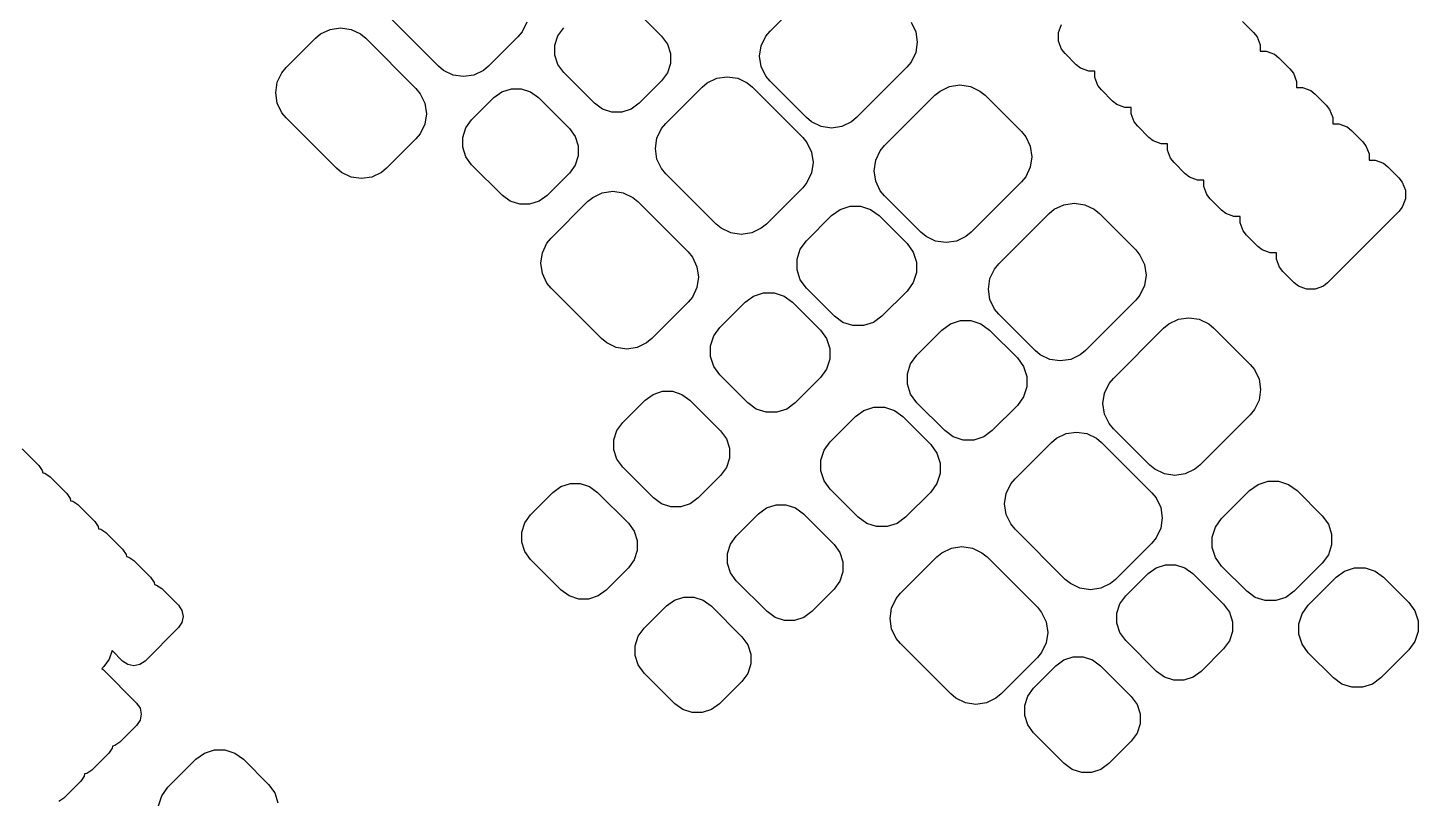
# Model space of a CAD drawing. Extents: x 4.32 to 7.62, y -5.25 to -1.84.
# Drawn here: x 5.179 to 5.871, y -4.467 to -4.083 of the extents above; entities that cross this region are included whole.
import ezdxf

# ---------------------------------------------------------------- set-up
doc = ezdxf.new("R2010")
doc.units = 0
doc.header["$MEASUREMENT"] = 0
doc.layers.add('BLACK', color=7, linetype='CONTINUOUS')

msp = doc.modelspace()

# ---------------------------------------------------------------- linework, layer by layer
at = {"layer": 'BLACK', "linetype": 'CONTINUOUS'}
for p, q in [((5.54836, -4.08442), (5.57342, -4.05936)), ((5.47901, -4.07167), (5.49433, -4.08699)), ((5.3831, -4.10196), (5.35804, -4.0769)), ((5.42717, -4.08003), (5.42489, -4.08477)), ((5.61869, -4.08003), (5.62097, -4.08478)), ((5.78376, -4.07965), (5.78933, -4.08522)), ((5.32185, -4.08804), (5.32442, -4.08591)), ((5.32442, -4.08591), (5.32917, -4.08363)), ((5.32917, -4.08363), (5.33438, -4.08285)), ((5.33438, -4.08285), (5.33959, -4.08363)), ((5.33959, -4.08363), (5.34434, -4.08591)), ((5.34434, -4.08591), (5.3469, -4.08804)), ((5.42277, -4.08734), (5.40815, -4.10196)), ((5.42489, -4.08477), (5.42277, -4.08734)), ((5.44119, -4.09148), (5.44271, -4.0868)), ((5.44271, -4.0868), (5.44561, -4.08281)), ((5.49433, -4.08699), (5.49722, -4.09097)), ((5.54396, -4.09174), (5.54624, -4.08699)), ((5.54624, -4.08699), (5.54836, -4.08442)), ((5.62097, -4.08478), (5.62176, -4.08999)), ((5.69211, -4.08515), (5.69366, -4.08111)), ((5.69211, -4.08948), (5.69211, -4.08515)), ((5.78933, -4.08522), (5.79102, -4.08736)), ((5.30723, -4.10266), (5.32185, -4.08804)), ((5.3469, -4.08804), (5.37196, -4.1131)), ((5.44119, -4.09641), (5.44119, -4.09148)), ((5.49722, -4.09097), (5.49874, -4.09566)), ((5.54317, -4.09695), (5.54396, -4.09174)), ((5.62176, -4.08999), (5.62097, -4.09519)), ((5.69367, -4.09351), (5.69211, -4.08948)), ((5.69537, -4.09566), (5.69367, -4.09351)), ((5.79102, -4.08736), (5.79258, -4.09139)), ((5.79258, -4.09139), (5.79259, -4.09448)), ((5.44271, -4.10109), (5.44119, -4.09641)), ((5.44561, -4.10508), (5.44271, -4.10109)), ((5.49874, -4.10058), (5.49722, -4.10527)), ((5.49874, -4.09566), (5.49874, -4.10058)), ((5.54396, -4.10215), (5.54317, -4.09695)), ((5.61869, -4.09994), (5.61657, -4.10251)), ((5.62097, -4.09519), (5.61869, -4.09994)), ((5.70094, -4.10122), (5.69537, -4.09566)), ((5.79259, -4.09448), (5.79565, -4.09448)), ((5.79565, -4.09448), (5.79969, -4.09603)), ((5.79969, -4.09603), (5.80185, -4.09774)), ((5.80185, -4.09774), (5.80742, -4.10331)), ((5.30283, -4.10997), (5.30511, -4.10522)), ((5.30511, -4.10522), (5.30723, -4.10266)), ((5.38566, -4.10409), (5.3831, -4.10196)), ((5.39041, -4.10637), (5.38566, -4.10409)), ((5.39562, -4.10715), (5.39041, -4.10637)), ((5.40083, -4.10637), (5.39562, -4.10715)), ((5.40558, -4.10409), (5.40083, -4.10637)), ((5.40815, -4.10196), (5.40558, -4.10409)), ((5.46092, -4.12039), (5.44561, -4.10508)), ((5.49722, -4.10527), (5.49433, -4.10926)), ((5.5171, -4.11024), (5.52185, -4.10796)), ((5.52185, -4.10796), (5.52705, -4.10717)), ((5.52705, -4.10717), (5.53226, -4.10796)), ((5.53226, -4.10796), (5.53701, -4.11024)), ((5.54624, -4.1069), (5.54396, -4.10215)), ((5.54836, -4.10947), (5.54624, -4.1069)), ((5.61657, -4.10251), (5.59151, -4.12757)), ((5.7031, -4.10293), (5.70094, -4.10122)), ((5.70714, -4.10448), (5.7031, -4.10293)), ((5.7102, -4.10448), (5.70714, -4.10448)), ((5.71021, -4.10757), (5.7102, -4.10448)), ((5.71177, -4.1116), (5.71021, -4.10757)), ((5.80742, -4.10331), (5.80912, -4.10546)), ((5.80912, -4.10546), (5.81068, -4.10949)), ((5.30205, -4.11518), (5.30283, -4.10997)), ((5.37196, -4.1131), (5.37409, -4.11566)), ((5.41081, -4.11761), (5.4148, -4.11471)), ((5.4148, -4.11471), (5.41948, -4.11319)), ((5.41948, -4.11319), (5.42441, -4.11319)), ((5.42441, -4.11319), (5.42909, -4.11471)), ((5.42909, -4.11471), (5.43308, -4.11761)), ((5.49433, -4.10926), (5.48319, -4.12039)), ((5.49643, -4.13046), (5.51453, -4.11236)), ((5.51453, -4.11236), (5.5171, -4.11024)), ((5.53701, -4.11024), (5.53958, -4.11236)), ((5.53958, -4.11236), (5.56464, -4.13742)), ((5.56646, -4.12757), (5.54836, -4.10947)), ((5.63049, -4.11643), (5.63306, -4.11431)), ((5.63306, -4.11431), (5.63781, -4.11203)), ((5.63781, -4.11203), (5.64301, -4.11124)), ((5.64301, -4.11124), (5.64822, -4.11203)), ((5.64822, -4.11203), (5.65297, -4.11431)), ((5.65297, -4.11431), (5.65554, -4.11643)), ((5.71346, -4.11375), (5.71177, -4.1116)), ((5.71903, -4.11932), (5.71346, -4.11375)), ((5.81068, -4.10949), (5.81068, -4.11258)), ((5.81068, -4.11258), (5.81375, -4.11258)), ((5.81375, -4.11258), (5.81779, -4.11413)), ((5.81779, -4.11413), (5.81995, -4.11584)), ((5.30283, -4.12039), (5.30205, -4.11518)), ((5.30511, -4.12514), (5.30283, -4.12039)), ((5.37409, -4.11566), (5.37637, -4.12041)), ((5.37637, -4.12041), (5.37715, -4.12562)), ((5.39967, -4.12874), (5.41081, -4.11761)), ((5.43308, -4.11761), (5.44839, -4.13292)), ((5.46491, -4.12329), (5.46092, -4.12039)), ((5.48319, -4.12039), (5.4792, -4.12329)), ((5.60543, -4.14149), (5.63049, -4.11643)), ((5.65554, -4.11643), (5.67364, -4.13453)), ((5.7212, -4.12103), (5.71903, -4.11932)), ((5.72523, -4.12258), (5.7212, -4.12103)), ((5.81995, -4.11584), (5.82552, -4.12141)), ((5.82552, -4.12141), (5.82721, -4.12355)), ((5.30723, -4.12771), (5.30511, -4.12514)), ((5.33229, -4.15277), (5.30723, -4.12771)), ((5.37715, -4.12562), (5.37637, -4.13083)), ((5.39678, -4.13273), (5.39967, -4.12874)), ((5.46959, -4.12481), (5.46491, -4.12329)), ((5.47452, -4.12481), (5.46959, -4.12481)), ((5.4792, -4.12329), (5.47452, -4.12481)), ((5.56903, -4.12969), (5.56646, -4.12757)), ((5.59151, -4.12757), (5.58894, -4.12969)), ((5.7283, -4.12258), (5.72523, -4.12258)), ((5.7283, -4.12567), (5.7283, -4.12258)), ((5.72986, -4.1297), (5.7283, -4.12567)), ((5.82721, -4.12355), (5.82877, -4.12758)), ((5.82877, -4.12758), (5.82878, -4.13067)), ((5.37409, -4.13558), (5.37196, -4.13815)), ((5.37637, -4.13083), (5.37409, -4.13558)), ((5.39526, -4.13742), (5.39678, -4.13273)), ((5.44839, -4.13292), (5.45129, -4.13691)), ((5.49203, -4.13778), (5.49431, -4.13303)), ((5.49431, -4.13303), (5.49643, -4.13046)), ((5.57378, -4.13197), (5.56903, -4.12969)), ((5.57899, -4.13276), (5.57378, -4.13197)), ((5.58419, -4.13197), (5.57899, -4.13276)), ((5.58894, -4.12969), (5.58419, -4.13197)), ((5.67364, -4.13453), (5.67576, -4.1371)), ((5.73156, -4.13185), (5.72986, -4.1297)), ((5.73713, -4.13741), (5.73156, -4.13185)), ((5.82878, -4.13067), (5.83184, -4.13067)), ((5.83184, -4.13067), (5.83588, -4.13223)), ((5.83588, -4.13223), (5.83804, -4.13393)), ((5.83804, -4.13393), (5.84361, -4.1395)), ((5.37196, -4.13815), (5.35734, -4.15277)), ((5.39526, -4.14234), (5.39526, -4.13742)), ((5.39678, -4.14703), (5.39526, -4.14234)), ((5.45129, -4.13691), (5.45281, -4.14159)), ((5.45281, -4.14159), (5.45281, -4.14652)), ((5.49124, -4.14299), (5.49203, -4.13778)), ((5.56464, -4.13742), (5.56676, -4.13999)), ((5.56676, -4.13999), (5.56904, -4.14474)), ((5.60331, -4.14406), (5.60543, -4.14149)), ((5.67576, -4.1371), (5.67804, -4.14185)), ((5.67804, -4.14185), (5.67883, -4.14705)), ((5.73929, -4.13912), (5.73713, -4.13741)), ((5.74333, -4.14067), (5.73929, -4.13912)), ((5.74639, -4.14067), (5.74333, -4.14067)), ((5.7464, -4.14376), (5.74639, -4.14067)), ((5.84361, -4.1395), (5.84531, -4.14165)), ((5.84531, -4.14165), (5.84687, -4.14568)), ((5.39967, -4.15101), (5.39678, -4.14703)), ((5.45281, -4.14652), (5.45129, -4.1512)), ((5.49203, -4.14819), (5.49124, -4.14299)), ((5.49431, -4.15294), (5.49203, -4.14819)), ((5.56904, -4.14474), (5.56983, -4.14995)), ((5.60024, -4.15401), (5.60103, -4.14881)), ((5.60103, -4.14881), (5.60331, -4.14406)), ((5.67883, -4.14705), (5.67804, -4.15226)), ((5.74796, -4.1478), (5.7464, -4.14376)), ((5.74966, -4.14994), (5.74796, -4.1478)), ((5.84687, -4.14568), (5.84687, -4.14877)), ((5.84687, -4.14877), (5.84994, -4.14877)), ((5.84994, -4.14877), (5.85398, -4.15032)), ((5.33486, -4.15489), (5.33229, -4.15277)), ((5.33961, -4.15717), (5.33486, -4.15489)), ((5.35478, -4.15489), (5.35003, -4.15717)), ((5.35734, -4.15277), (5.35478, -4.15489)), ((5.41499, -4.16633), (5.39967, -4.15101)), ((5.44839, -4.15519), (5.43726, -4.16633)), ((5.45129, -4.1512), (5.44839, -4.15519)), ((5.49643, -4.15551), (5.49431, -4.15294)), ((5.52149, -4.18057), (5.49643, -4.15551)), ((5.56904, -4.15515), (5.56676, -4.1599)), ((5.56983, -4.14995), (5.56904, -4.15515)), ((5.60103, -4.15922), (5.60024, -4.15401)), ((5.67804, -4.15226), (5.67576, -4.15701)), ((5.75522, -4.15551), (5.74966, -4.14994)), ((5.75739, -4.15722), (5.75522, -4.15551)), ((5.85398, -4.15032), (5.85614, -4.15203)), ((5.85614, -4.15203), (5.86171, -4.1576)), ((5.34482, -4.15795), (5.33961, -4.15717)), ((5.35003, -4.15717), (5.34482, -4.15795)), ((5.56464, -4.16247), (5.54654, -4.18057)), ((5.56676, -4.1599), (5.56464, -4.16247)), ((5.60331, -4.16397), (5.60103, -4.15922)), ((5.67364, -4.15958), (5.64858, -4.18464)), ((5.67576, -4.15701), (5.67364, -4.15958)), ((5.76142, -4.15877), (5.75739, -4.15722)), ((5.76449, -4.15877), (5.76142, -4.15877)), ((5.76449, -4.16186), (5.76449, -4.15877)), ((5.76605, -4.16589), (5.76449, -4.16186)), ((5.86171, -4.1576), (5.8634, -4.15974)), ((5.8634, -4.15974), (5.86496, -4.16378)), ((5.41897, -4.16922), (5.41499, -4.16633)), ((5.42366, -4.17074), (5.41897, -4.16922)), ((5.43327, -4.16922), (5.42858, -4.17074)), ((5.43726, -4.16633), (5.43327, -4.16922)), ((5.43936, -4.18753), (5.45746, -4.16943)), ((5.45746, -4.16943), (5.46003, -4.16731)), ((5.46003, -4.16731), (5.46478, -4.16503)), ((5.46478, -4.16503), (5.46999, -4.16424)), ((5.46999, -4.16424), (5.47519, -4.16503)), ((5.47519, -4.16503), (5.47994, -4.16731)), ((5.47994, -4.16731), (5.48251, -4.16943)), ((5.48251, -4.16943), (5.50757, -4.19449)), ((5.60543, -4.16654), (5.60331, -4.16397)), ((5.62353, -4.18464), (5.60543, -4.16654)), ((5.69474, -4.17096), (5.69995, -4.17017)), ((5.69995, -4.17017), (5.70515, -4.17096)), ((5.76775, -4.16804), (5.76605, -4.16589)), ((5.77332, -4.1736), (5.76775, -4.16804)), ((5.86497, -4.1681), (5.86341, -4.17214)), ((5.86496, -4.16378), (5.86497, -4.1681)), ((5.42858, -4.17074), (5.42366, -4.17074)), ((5.56652, -4.1889), (5.57905, -4.17637)), ((5.57905, -4.17637), (5.58328, -4.17329)), ((5.58328, -4.17329), (5.58826, -4.17168)), ((5.58826, -4.17168), (5.5935, -4.17168)), ((5.5935, -4.17168), (5.59848, -4.17329)), ((5.59848, -4.17329), (5.60271, -4.17637)), ((5.60271, -4.17637), (5.61663, -4.19029)), ((5.66236, -4.20042), (5.68742, -4.17536)), ((5.68742, -4.17536), (5.68999, -4.17324)), ((5.68999, -4.17324), (5.69474, -4.17096)), ((5.70515, -4.17096), (5.7099, -4.17324)), ((5.7099, -4.17324), (5.71247, -4.17536)), ((5.71247, -4.17536), (5.73057, -4.19346)), ((5.77548, -4.17531), (5.77332, -4.1736)), ((5.77952, -4.17687), (5.77548, -4.17531)), ((5.78259, -4.17686), (5.77952, -4.17687)), ((5.78259, -4.17995), (5.78259, -4.17686)), ((5.86171, -4.1743), (5.82621, -4.20979)), ((5.86341, -4.17214), (5.86171, -4.1743)), ((5.52406, -4.18269), (5.52149, -4.18057)), ((5.52881, -4.18497), (5.52406, -4.18269)), ((5.54397, -4.18269), (5.53922, -4.18497)), ((5.54654, -4.18057), (5.54397, -4.18269)), ((5.78415, -4.18399), (5.78259, -4.17995)), ((5.78585, -4.18613), (5.78415, -4.18399)), ((5.43496, -4.19485), (5.43724, -4.1901)), ((5.43724, -4.1901), (5.43936, -4.18753)), ((5.53401, -4.18576), (5.52881, -4.18497)), ((5.53922, -4.18497), (5.53401, -4.18576)), ((5.56344, -4.19313), (5.56652, -4.1889)), ((5.61663, -4.19029), (5.61971, -4.19452)), ((5.6261, -4.18676), (5.62353, -4.18464)), ((5.63085, -4.18904), (5.6261, -4.18676)), ((5.63605, -4.18983), (5.63085, -4.18904)), ((5.64126, -4.18904), (5.63605, -4.18983)), ((5.64601, -4.18676), (5.64126, -4.18904)), ((5.64858, -4.18464), (5.64601, -4.18676)), ((5.79141, -4.1917), (5.78585, -4.18613)), ((5.43417, -4.20005), (5.43496, -4.19485)), ((5.50757, -4.19449), (5.50969, -4.19706)), ((5.50969, -4.19706), (5.51197, -4.20181)), ((5.56183, -4.19811), (5.56344, -4.19313)), ((5.56183, -4.20335), (5.56183, -4.19811)), ((5.61971, -4.19452), (5.62132, -4.1995)), ((5.73057, -4.19346), (5.73269, -4.19603)), ((5.73269, -4.19603), (5.73497, -4.20078)), ((5.79358, -4.19341), (5.79141, -4.1917)), ((5.79761, -4.19496), (5.79358, -4.19341)), ((5.80068, -4.19496), (5.79761, -4.19496)), ((5.80068, -4.19805), (5.80068, -4.19496)), ((5.80224, -4.20208), (5.80068, -4.19805)), ((5.43496, -4.20526), (5.43417, -4.20005)), ((5.51197, -4.20181), (5.51276, -4.20701)), ((5.56344, -4.20833), (5.56183, -4.20335)), ((5.62132, -4.20474), (5.61971, -4.20972)), ((5.62132, -4.1995), (5.62132, -4.20474)), ((5.65796, -4.20774), (5.66024, -4.20299)), ((5.66024, -4.20299), (5.66236, -4.20042)), ((5.73497, -4.20078), (5.73576, -4.20599)), ((5.80394, -4.20423), (5.80224, -4.20208)), ((5.80951, -4.20979), (5.80394, -4.20423)), ((5.43724, -4.21001), (5.43496, -4.20526)), ((5.43936, -4.21258), (5.43724, -4.21001)), ((5.51276, -4.20701), (5.51197, -4.21222)), ((5.56652, -4.21256), (5.56344, -4.20833)), ((5.61971, -4.20972), (5.61663, -4.21395)), ((5.65717, -4.21295), (5.65796, -4.20774)), ((5.73497, -4.21119), (5.73269, -4.21594)), ((5.73576, -4.20599), (5.73497, -4.21119)), ((5.81167, -4.2115), (5.80951, -4.20979)), ((5.81571, -4.21306), (5.81167, -4.2115)), ((5.82407, -4.21149), (5.82003, -4.21305)), ((5.82621, -4.20979), (5.82407, -4.21149)), ((5.46442, -4.23764), (5.43936, -4.21258)), ((5.50969, -4.21697), (5.50757, -4.21954)), ((5.51197, -4.21222), (5.50969, -4.21697)), ((5.5359, -4.21952), (5.54013, -4.21644)), ((5.54013, -4.21644), (5.54511, -4.21483)), ((5.54511, -4.21483), (5.55035, -4.21483)), ((5.55035, -4.21483), (5.55533, -4.21644)), ((5.55533, -4.21644), (5.55956, -4.21952)), ((5.58044, -4.22648), (5.56652, -4.21256)), ((5.61663, -4.21395), (5.6041, -4.22648)), ((5.65796, -4.21815), (5.65717, -4.21295)), ((5.66024, -4.2229), (5.65796, -4.21815)), ((5.73057, -4.21851), (5.70551, -4.24357)), ((5.73269, -4.21594), (5.73057, -4.21851)), ((5.82003, -4.21305), (5.81571, -4.21306)), ((5.50757, -4.21954), (5.48947, -4.23764)), ((5.52337, -4.23205), (5.5359, -4.21952)), ((5.55956, -4.21952), (5.57348, -4.23344)), ((5.66236, -4.22547), (5.66024, -4.2229)), ((5.68046, -4.24357), (5.66236, -4.22547)), ((5.52029, -4.23628), (5.52337, -4.23205)), ((5.58467, -4.22956), (5.58044, -4.22648)), ((5.58965, -4.23117), (5.58467, -4.22956)), ((5.59489, -4.23117), (5.58965, -4.23117)), ((5.59987, -4.22956), (5.59489, -4.23117)), ((5.6041, -4.22648), (5.59987, -4.22956)), ((5.63405, -4.23337), (5.63828, -4.23029)), ((5.63828, -4.23029), (5.64326, -4.22868)), ((5.64326, -4.22868), (5.6485, -4.22868)), ((5.6485, -4.22868), (5.65348, -4.23029)), ((5.65348, -4.23029), (5.65771, -4.23337)), ((5.71943, -4.25749), (5.74449, -4.23243)), ((5.74449, -4.23243), (5.74706, -4.23031)), ((5.74706, -4.23031), (5.75181, -4.22803)), ((5.75181, -4.22803), (5.75701, -4.22724)), ((5.75701, -4.22724), (5.76222, -4.22803)), ((5.76222, -4.22803), (5.76697, -4.23031)), ((5.76697, -4.23031), (5.76954, -4.23243)), ((5.76954, -4.23243), (5.78764, -4.25053)), ((5.46699, -4.23976), (5.46442, -4.23764)), ((5.48947, -4.23764), (5.4869, -4.23976)), ((5.51868, -4.24126), (5.52029, -4.23628)), ((5.57348, -4.23344), (5.57656, -4.23767)), ((5.57656, -4.23767), (5.57817, -4.24265)), ((5.62152, -4.2459), (5.63405, -4.23337)), ((5.65771, -4.23337), (5.67163, -4.24729)), ((5.47174, -4.24204), (5.46699, -4.23976)), ((5.47695, -4.24283), (5.47174, -4.24204)), ((5.48215, -4.24204), (5.47695, -4.24283)), ((5.4869, -4.23976), (5.48215, -4.24204)), ((5.51868, -4.2465), (5.51868, -4.24126)), ((5.52029, -4.25148), (5.51868, -4.2465)), ((5.57817, -4.24265), (5.57817, -4.24789)), ((5.61844, -4.25013), (5.62152, -4.2459)), ((5.68303, -4.24569), (5.68046, -4.24357)), ((5.68778, -4.24797), (5.68303, -4.24569)), ((5.70294, -4.24569), (5.69819, -4.24797)), ((5.70551, -4.24357), (5.70294, -4.24569)), ((5.52337, -4.25571), (5.52029, -4.25148)), ((5.57656, -4.25287), (5.57348, -4.2571)), ((5.57817, -4.24789), (5.57656, -4.25287)), ((5.61683, -4.25511), (5.61844, -4.25013)), ((5.67163, -4.24729), (5.67471, -4.25152)), ((5.67471, -4.25152), (5.67632, -4.2565)), ((5.69299, -4.24876), (5.68778, -4.24797)), ((5.69819, -4.24797), (5.69299, -4.24876)), ((5.78764, -4.25053), (5.78976, -4.2531)), ((5.78976, -4.2531), (5.79204, -4.25785)), ((5.53729, -4.26963), (5.52337, -4.25571)), ((5.57348, -4.2571), (5.56095, -4.26963)), ((5.61683, -4.26035), (5.61683, -4.25511)), ((5.61844, -4.26533), (5.61683, -4.26035)), ((5.67632, -4.2565), (5.67632, -4.26174)), ((5.71503, -4.26481), (5.71731, -4.26006)), ((5.71731, -4.26006), (5.71943, -4.25749)), ((5.79204, -4.25785), (5.79283, -4.26305)), ((5.48613, -4.26831), (5.49012, -4.26542)), ((5.49012, -4.26542), (5.4948, -4.26389)), ((5.4948, -4.26389), (5.49973, -4.26389)), ((5.49973, -4.26389), (5.50442, -4.26542)), ((5.50442, -4.26542), (5.5084, -4.26831)), ((5.62152, -4.26956), (5.61844, -4.26533)), ((5.67471, -4.26672), (5.67163, -4.27095)), ((5.67632, -4.26174), (5.67471, -4.26672)), ((5.71424, -4.27001), (5.71503, -4.26481)), ((5.79283, -4.26305), (5.79204, -4.26826)), ((5.475, -4.27945), (5.48613, -4.26831)), ((5.5084, -4.26831), (5.52372, -4.28362)), ((5.54152, -4.27271), (5.53729, -4.26963)), ((5.5465, -4.27432), (5.54152, -4.27271)), ((5.55174, -4.27432), (5.5465, -4.27432)), ((5.55672, -4.27271), (5.55174, -4.27432)), ((5.56095, -4.26963), (5.55672, -4.27271)), ((5.5909, -4.27652), (5.59513, -4.27344)), ((5.59513, -4.27344), (5.60011, -4.27183)), ((5.60011, -4.27183), (5.60535, -4.27183)), ((5.60535, -4.27183), (5.61033, -4.27344)), ((5.61033, -4.27344), (5.61456, -4.27652)), ((5.63544, -4.28348), (5.62152, -4.26956)), ((5.67163, -4.27095), (5.6591, -4.28348)), ((5.71503, -4.27522), (5.71424, -4.27001)), ((5.78976, -4.27301), (5.78764, -4.27558)), ((5.79204, -4.26826), (5.78976, -4.27301)), ((5.4721, -4.28343), (5.475, -4.27945)), ((5.57837, -4.28905), (5.5909, -4.27652)), ((5.61456, -4.27652), (5.62848, -4.29044)), ((5.71731, -4.27997), (5.71503, -4.27522)), ((5.71943, -4.28254), (5.71731, -4.27997)), ((5.78764, -4.27558), (5.76258, -4.30064)), ((5.47058, -4.28812), (5.4721, -4.28343)), ((5.47058, -4.29305), (5.47058, -4.28812)), ((5.52372, -4.28362), (5.52661, -4.28761)), ((5.52661, -4.28761), (5.52813, -4.29229)), ((5.63967, -4.28656), (5.63544, -4.28348)), ((5.64465, -4.28817), (5.63967, -4.28656)), ((5.64989, -4.28817), (5.64465, -4.28817)), ((5.65487, -4.28656), (5.64989, -4.28817)), ((5.6591, -4.28348), (5.65487, -4.28656)), ((5.68853, -4.28936), (5.6911, -4.28724)), ((5.6911, -4.28724), (5.69585, -4.28496)), ((5.69585, -4.28496), (5.70105, -4.28417)), ((5.70105, -4.28417), (5.70626, -4.28496)), ((5.70626, -4.28496), (5.71101, -4.28724)), ((5.71101, -4.28724), (5.71358, -4.28936)), ((5.73753, -4.30064), (5.71943, -4.28254)), ((5.1757, -4.2925), (5.18405, -4.30086)), ((5.4721, -4.29773), (5.47058, -4.29305)), ((5.52813, -4.29229), (5.52813, -4.29722)), ((5.57368, -4.29826), (5.57529, -4.29328)), ((5.57529, -4.29328), (5.57837, -4.28905)), ((5.62848, -4.29044), (5.63156, -4.29467)), ((5.63156, -4.29467), (5.63317, -4.29965)), ((5.67043, -4.30746), (5.68853, -4.28936)), ((5.71358, -4.28936), (5.73864, -4.31442)), ((5.18405, -4.30086), (5.18576, -4.30341)), ((5.475, -4.30172), (5.4721, -4.29773)), ((5.49031, -4.31703), (5.475, -4.30172)), ((5.52661, -4.30191), (5.52372, -4.30589)), ((5.52813, -4.29722), (5.52661, -4.30191)), ((5.57368, -4.3035), (5.57368, -4.29826)), ((5.63317, -4.29965), (5.63317, -4.30489)), ((5.7401, -4.30276), (5.73753, -4.30064)), ((5.76258, -4.30064), (5.76001, -4.30276)), ((5.18576, -4.30341), (5.18598, -4.3045)), ((5.18598, -4.3045), (5.18707, -4.30472)), ((5.18707, -4.30472), (5.18962, -4.30642)), ((5.18962, -4.30642), (5.19797, -4.31477)), ((5.52372, -4.30589), (5.51258, -4.31703)), ((5.57529, -4.30848), (5.57368, -4.3035)), ((5.57837, -4.31271), (5.57529, -4.30848)), ((5.63317, -4.30489), (5.63156, -4.30987)), ((5.66831, -4.31003), (5.67043, -4.30746)), ((5.74485, -4.30504), (5.7401, -4.30276)), ((5.75005, -4.30583), (5.74485, -4.30504)), ((5.75526, -4.30504), (5.75005, -4.30583)), ((5.76001, -4.30276), (5.75526, -4.30504)), ((5.79152, -4.31029), (5.7965, -4.30868)), ((5.7965, -4.30868), (5.80174, -4.30868)), ((5.80174, -4.30868), (5.80672, -4.31029)), ((5.19797, -4.31477), (5.19968, -4.31733)), ((5.42906, -4.32538), (5.4402, -4.31425)), ((5.4402, -4.31425), (5.44418, -4.31135)), ((5.44418, -4.31135), (5.44887, -4.30983)), ((5.44887, -4.30983), (5.4538, -4.30983)), ((5.4538, -4.30983), (5.45848, -4.31135)), ((5.45848, -4.31135), (5.46247, -4.31425)), ((5.46247, -4.31425), (5.47778, -4.32956)), ((5.59229, -4.32663), (5.57837, -4.31271)), ((5.62848, -4.3141), (5.61595, -4.32663)), ((5.63156, -4.30987), (5.62848, -4.3141)), ((5.66524, -4.31999), (5.66603, -4.31478)), ((5.66603, -4.31478), (5.66831, -4.31003)), ((5.73864, -4.31442), (5.74076, -4.31699)), ((5.77337, -4.32729), (5.78729, -4.31337)), ((5.78729, -4.31337), (5.79152, -4.31029)), ((5.80672, -4.31029), (5.81095, -4.31337)), ((5.81095, -4.31337), (5.82348, -4.3259)), ((5.19968, -4.31733), (5.1999, -4.31842)), ((5.1999, -4.31842), (5.20099, -4.31864)), ((5.20099, -4.31864), (5.20354, -4.32034)), ((5.20354, -4.32034), (5.21189, -4.32869)), ((5.49429, -4.31993), (5.49031, -4.31703)), ((5.49898, -4.32145), (5.49429, -4.31993)), ((5.50391, -4.32145), (5.49898, -4.32145)), ((5.50859, -4.31993), (5.50391, -4.32145)), ((5.51258, -4.31703), (5.50859, -4.31993)), ((5.5427, -4.32488), (5.54669, -4.32198)), ((5.54669, -4.32198), (5.55137, -4.32046)), ((5.55137, -4.32046), (5.5563, -4.32046)), ((5.5563, -4.32046), (5.56099, -4.32198)), ((5.56099, -4.32198), (5.56497, -4.32488)), ((5.66603, -4.32519), (5.66524, -4.31999)), ((5.74076, -4.31699), (5.74304, -4.32174)), ((5.74304, -4.32174), (5.74383, -4.32695)), ((5.21189, -4.32869), (5.2136, -4.33125)), ((5.42464, -4.33405), (5.42617, -4.32937)), ((5.42617, -4.32937), (5.42906, -4.32538)), ((5.47778, -4.32956), (5.48068, -4.33354)), ((5.53157, -4.33602), (5.5427, -4.32488)), ((5.56497, -4.32488), (5.58028, -4.34019)), ((5.59652, -4.32971), (5.59229, -4.32663)), ((5.6015, -4.33132), (5.59652, -4.32971)), ((5.61172, -4.32971), (5.60674, -4.33132)), ((5.61595, -4.32663), (5.61172, -4.32971)), ((5.66831, -4.32994), (5.66603, -4.32519)), ((5.74383, -4.32695), (5.74304, -4.33215)), ((5.77029, -4.33152), (5.77337, -4.32729)), ((5.82348, -4.3259), (5.82656, -4.33013)), ((5.2136, -4.33125), (5.21382, -4.33234)), ((5.21382, -4.33234), (5.21491, -4.33255)), ((5.21491, -4.33255), (5.21746, -4.33426)), ((5.21746, -4.33426), (5.22581, -4.34261)), ((5.42464, -4.33898), (5.42464, -4.33405)), ((5.48068, -4.33354), (5.4822, -4.33823)), ((5.52867, -4.34), (5.53157, -4.33602)), ((5.60674, -4.33132), (5.6015, -4.33132)), ((5.67043, -4.33251), (5.66831, -4.32994)), ((5.69549, -4.35757), (5.67043, -4.33251)), ((5.74304, -4.33215), (5.74076, -4.3369)), ((5.76868, -4.3365), (5.77029, -4.33152)), ((5.76868, -4.34174), (5.76868, -4.3365)), ((5.82656, -4.33013), (5.82817, -4.33511)), ((5.82817, -4.33511), (5.82817, -4.34035)), ((5.22581, -4.34261), (5.22752, -4.34517)), ((5.42617, -4.34367), (5.42464, -4.33898)), ((5.4822, -4.34316), (5.48068, -4.34784)), ((5.4822, -4.33823), (5.4822, -4.34316)), ((5.52715, -4.34469), (5.52867, -4.34)), ((5.58028, -4.34019), (5.58318, -4.34418)), ((5.63403, -4.34431), (5.63878, -4.34203)), ((5.63878, -4.34203), (5.64399, -4.34124)), ((5.64399, -4.34124), (5.64919, -4.34203)), ((5.64919, -4.34203), (5.65394, -4.34431)), ((5.73864, -4.33947), (5.72054, -4.35757)), ((5.74076, -4.3369), (5.73864, -4.33947)), ((5.77029, -4.34672), (5.76868, -4.34174)), ((5.82817, -4.34035), (5.82656, -4.34533)), ((5.22752, -4.34517), (5.22774, -4.34626)), ((5.22774, -4.34626), (5.22882, -4.34647)), ((5.22882, -4.34647), (5.23138, -4.34818)), ((5.23138, -4.34818), (5.23973, -4.35653)), ((5.42906, -4.34765), (5.42617, -4.34367)), ((5.44437, -4.36296), (5.42906, -4.34765)), ((5.48068, -4.34784), (5.47778, -4.35183)), ((5.52715, -4.34961), (5.52715, -4.34469)), ((5.52867, -4.3543), (5.52715, -4.34961)), ((5.58318, -4.34418), (5.5847, -4.34886)), ((5.5847, -4.34886), (5.5847, -4.35379)), ((5.61336, -4.36453), (5.63146, -4.34643)), ((5.63146, -4.34643), (5.63403, -4.34431)), ((5.65394, -4.34431), (5.65651, -4.34643)), ((5.65651, -4.34643), (5.68157, -4.37149)), ((5.74073, -4.35178), (5.74542, -4.35026)), ((5.74542, -4.35026), (5.75034, -4.35026)), ((5.75034, -4.35026), (5.75503, -4.35178)), ((5.77337, -4.35095), (5.77029, -4.34672)), ((5.82348, -4.34956), (5.80956, -4.36348)), ((5.82656, -4.34533), (5.82348, -4.34956)), ((5.23973, -4.35653), (5.24144, -4.35909)), ((5.47778, -4.35183), (5.46665, -4.36296)), ((5.53157, -4.35829), (5.52867, -4.3543)), ((5.5847, -4.35379), (5.58318, -4.35848)), ((5.72561, -4.36581), (5.73674, -4.35467)), ((5.73674, -4.35467), (5.74073, -4.35178)), ((5.75503, -4.35178), (5.75901, -4.35467)), ((5.75901, -4.35467), (5.77433, -4.36999)), ((5.7859, -4.36348), (5.77337, -4.35095)), ((5.81652, -4.37044), (5.83044, -4.35652)), ((5.83044, -4.35652), (5.83467, -4.35344)), ((5.83467, -4.35344), (5.83965, -4.35183)), ((5.83965, -4.35183), (5.84489, -4.35183)), ((5.84489, -4.35183), (5.84987, -4.35344)), ((5.84987, -4.35344), (5.8541, -4.35652)), ((5.8541, -4.35652), (5.86663, -4.36905)), ((5.24144, -4.35909), (5.24165, -4.36018)), ((5.24165, -4.36018), (5.24274, -4.36039)), ((5.24274, -4.36039), (5.2453, -4.3621)), ((5.2453, -4.3621), (5.25365, -4.37045)), ((5.44836, -4.36586), (5.44437, -4.36296)), ((5.46665, -4.36296), (5.46266, -4.36586)), ((5.54688, -4.3736), (5.53157, -4.35829)), ((5.58028, -4.36246), (5.56915, -4.3736)), ((5.58318, -4.35848), (5.58028, -4.36246)), ((5.69806, -4.35969), (5.69549, -4.35757)), ((5.70281, -4.36197), (5.69806, -4.35969)), ((5.70801, -4.36276), (5.70281, -4.36197)), ((5.71322, -4.36197), (5.70801, -4.36276)), ((5.71797, -4.35969), (5.71322, -4.36197)), ((5.72054, -4.35757), (5.71797, -4.35969)), ((5.79013, -4.36656), (5.7859, -4.36348)), ((5.80956, -4.36348), (5.80533, -4.36656)), ((5.25365, -4.37045), (5.25536, -4.37301)), ((5.45305, -4.36738), (5.44836, -4.36586)), ((5.45797, -4.36738), (5.45305, -4.36738)), ((5.46266, -4.36586), (5.45797, -4.36738)), ((5.48563, -4.38195), (5.49677, -4.37081)), ((5.49677, -4.37081), (5.50075, -4.36792)), ((5.50075, -4.36792), (5.50544, -4.3664)), ((5.50544, -4.3664), (5.51037, -4.3664)), ((5.51037, -4.3664), (5.51505, -4.36792)), ((5.51505, -4.36792), (5.51904, -4.37081)), ((5.51904, -4.37081), (5.53435, -4.38613)), ((5.60896, -4.37185), (5.61124, -4.3671)), ((5.61124, -4.3671), (5.61336, -4.36453)), ((5.72119, -4.37448), (5.72271, -4.3698)), ((5.72271, -4.3698), (5.72561, -4.36581)), ((5.77433, -4.36999), (5.77722, -4.37397)), ((5.79511, -4.36817), (5.79013, -4.36656)), ((5.80035, -4.36817), (5.79511, -4.36817)), ((5.80533, -4.36656), (5.80035, -4.36817)), ((5.81344, -4.37467), (5.81652, -4.37044)), ((5.86663, -4.36905), (5.86971, -4.37328)), ((5.25536, -4.37301), (5.25596, -4.37602)), ((5.25596, -4.37602), (5.25536, -4.37903)), ((5.55086, -4.37649), (5.54688, -4.3736)), ((5.55555, -4.37802), (5.55086, -4.37649)), ((5.56048, -4.37802), (5.55555, -4.37802)), ((5.56516, -4.37649), (5.56048, -4.37802)), ((5.56915, -4.3736), (5.56516, -4.37649)), ((5.60817, -4.37705), (5.60896, -4.37185)), ((5.60896, -4.38226), (5.60817, -4.37705)), ((5.68157, -4.37149), (5.68369, -4.37406)), ((5.68369, -4.37406), (5.68597, -4.37881)), ((5.72119, -4.37941), (5.72119, -4.37448)), ((5.77722, -4.37397), (5.77874, -4.37866)), ((5.81183, -4.37965), (5.81344, -4.37467)), ((5.86971, -4.37328), (5.87132, -4.37826)), ((5.87132, -4.37826), (5.87132, -4.3835)), ((5.25365, -4.38159), (5.23695, -4.39829)), ((5.25536, -4.37903), (5.25365, -4.38159)), ((5.48274, -4.38594), (5.48563, -4.38195)), ((5.61124, -4.38701), (5.60896, -4.38226)), ((5.68597, -4.37881), (5.68676, -4.38401)), ((5.68676, -4.38401), (5.68597, -4.38922)), ((5.72271, -4.38409), (5.72119, -4.37941)), ((5.72561, -4.38808), (5.72271, -4.38409)), ((5.77874, -4.38358), (5.77722, -4.38827)), ((5.77874, -4.37866), (5.77874, -4.38358)), ((5.81183, -4.38489), (5.81183, -4.37965)), ((5.81344, -4.38987), (5.81183, -4.38489)), ((5.87132, -4.3835), (5.86971, -4.38848)), ((5.48121, -4.39062), (5.48274, -4.38594)), ((5.48121, -4.39555), (5.48121, -4.39062)), ((5.53435, -4.38613), (5.53725, -4.39011)), ((5.53725, -4.39011), (5.53877, -4.3948)), ((5.61336, -4.38958), (5.61124, -4.38701)), ((5.63842, -4.41464), (5.61336, -4.38958)), ((5.68597, -4.38922), (5.68369, -4.39397)), ((5.74092, -4.40339), (5.72561, -4.38808)), ((5.77722, -4.38827), (5.77433, -4.39226)), ((5.81652, -4.3941), (5.81344, -4.38987)), ((5.86971, -4.38848), (5.86663, -4.39271)), ((5.21911, -4.3974), (5.21649, -4.40094)), ((5.22059, -4.39307), (5.21911, -4.3974)), ((5.22581, -4.39829), (5.22059, -4.39307)), ((5.22837, -4.4), (5.22581, -4.39829)), ((5.23695, -4.39829), (5.23439, -4.4)), ((5.48274, -4.40023), (5.48121, -4.39555)), ((5.53877, -4.3948), (5.53877, -4.39972)), ((5.68157, -4.39654), (5.66347, -4.41464)), ((5.68369, -4.39397), (5.68157, -4.39654)), ((5.69081, -4.40061), (5.6948, -4.39771)), ((5.6948, -4.39771), (5.69948, -4.39619)), ((5.69948, -4.39619), (5.70441, -4.39619)), ((5.70441, -4.39619), (5.70909, -4.39771)), ((5.70909, -4.39771), (5.71308, -4.40061)), ((5.77433, -4.39226), (5.76319, -4.40339)), ((5.82905, -4.40663), (5.81652, -4.3941)), ((5.86663, -4.39271), (5.85271, -4.40663)), ((5.21649, -4.40094), (5.2154, -4.40202)), ((5.2154, -4.40202), (5.21607, -4.40247)), ((5.21607, -4.40247), (5.23277, -4.41917)), ((5.23138, -4.4006), (5.22837, -4.4)), ((5.23439, -4.4), (5.23138, -4.4006)), ((5.48563, -4.40422), (5.48274, -4.40023)), ((5.50094, -4.41953), (5.48563, -4.40422)), ((5.53725, -4.40441), (5.53435, -4.4084)), ((5.53877, -4.39972), (5.53725, -4.40441)), ((5.67967, -4.41174), (5.69081, -4.40061)), ((5.71308, -4.40061), (5.72839, -4.41592)), ((5.74491, -4.40629), (5.74092, -4.40339)), ((5.76319, -4.40339), (5.7592, -4.40629)), ((5.53435, -4.4084), (5.52321, -4.41953)), ((5.67678, -4.41573), (5.67967, -4.41174)), ((5.74959, -4.40781), (5.74491, -4.40629)), ((5.75452, -4.40781), (5.74959, -4.40781)), ((5.7592, -4.40629), (5.75452, -4.40781)), ((5.83328, -4.40971), (5.82905, -4.40663)), ((5.83826, -4.41132), (5.83328, -4.40971)), ((5.8435, -4.41132), (5.83826, -4.41132)), ((5.84848, -4.40971), (5.8435, -4.41132)), ((5.85271, -4.40663), (5.84848, -4.40971)), ((5.23277, -4.41917), (5.23448, -4.42172)), ((5.50493, -4.42243), (5.50094, -4.41953)), ((5.52321, -4.41953), (5.51923, -4.42243)), ((5.64099, -4.41676), (5.63842, -4.41464)), ((5.64574, -4.41904), (5.64099, -4.41676)), ((5.65095, -4.41983), (5.64574, -4.41904)), ((5.65615, -4.41904), (5.65095, -4.41983)), ((5.6609, -4.41676), (5.65615, -4.41904)), ((5.66347, -4.41464), (5.6609, -4.41676)), ((5.67526, -4.42042), (5.67678, -4.41573)), ((5.72839, -4.41592), (5.73129, -4.41991)), ((5.23448, -4.42172), (5.23508, -4.42474)), ((5.23508, -4.42474), (5.23448, -4.42775)), ((5.50962, -4.42395), (5.50493, -4.42243)), ((5.51454, -4.42395), (5.50962, -4.42395)), ((5.51923, -4.42243), (5.51454, -4.42395)), ((5.67526, -4.42534), (5.67526, -4.42042)), ((5.67678, -4.43003), (5.67526, -4.42534)), ((5.73129, -4.41991), (5.73281, -4.42459)), ((5.73281, -4.42459), (5.73281, -4.42952)), ((5.23277, -4.43031), (5.22442, -4.43866)), ((5.23448, -4.42775), (5.23277, -4.43031)), ((5.67967, -4.43401), (5.67678, -4.43003)), ((5.73281, -4.42952), (5.73129, -4.4342)), ((5.22078, -4.44058), (5.22056, -4.44167)), ((5.22187, -4.44036), (5.22078, -4.44058)), ((5.22442, -4.43866), (5.22187, -4.44036)), ((5.69499, -4.44933), (5.67967, -4.43401)), ((5.72839, -4.43819), (5.71726, -4.44933)), ((5.73129, -4.4342), (5.72839, -4.43819)), ((5.21885, -4.44423), (5.2105, -4.45258)), ((5.22056, -4.44167), (5.21885, -4.44423)), ((5.24837, -4.4611), (5.26229, -4.44718)), ((5.26229, -4.44718), (5.26652, -4.44411)), ((5.26652, -4.44411), (5.2715, -4.44249)), ((5.2715, -4.44249), (5.27673, -4.44249)), ((5.27673, -4.44249), (5.28171, -4.44411)), ((5.28171, -4.44411), (5.28595, -4.44718)), ((5.28595, -4.44718), (5.29848, -4.45971)), ((5.20686, -4.4545), (5.20664, -4.45559)), ((5.20795, -4.45428), (5.20686, -4.4545)), ((5.2105, -4.45258), (5.20795, -4.45428)), ((5.69897, -4.45222), (5.69499, -4.44933)), ((5.70366, -4.45374), (5.69897, -4.45222)), ((5.70858, -4.45374), (5.70366, -4.45374)), ((5.71327, -4.45222), (5.70858, -4.45374)), ((5.71726, -4.44933), (5.71327, -4.45222)), ((5.20493, -4.45814), (5.19658, -4.4665)), ((5.20664, -4.45559), (5.20493, -4.45814)), ((5.24529, -4.46534), (5.24837, -4.4611)), ((5.29848, -4.45971), (5.30155, -4.46395)), ((5.19658, -4.4665), (5.19403, -4.4682)), ((5.24367, -4.47032), (5.24529, -4.46534)), ((5.30155, -4.46395), (5.30317, -4.46893))]:
    msp.add_line(p, q, dxfattribs=at)

doc.saveas('drawing.dxf')
